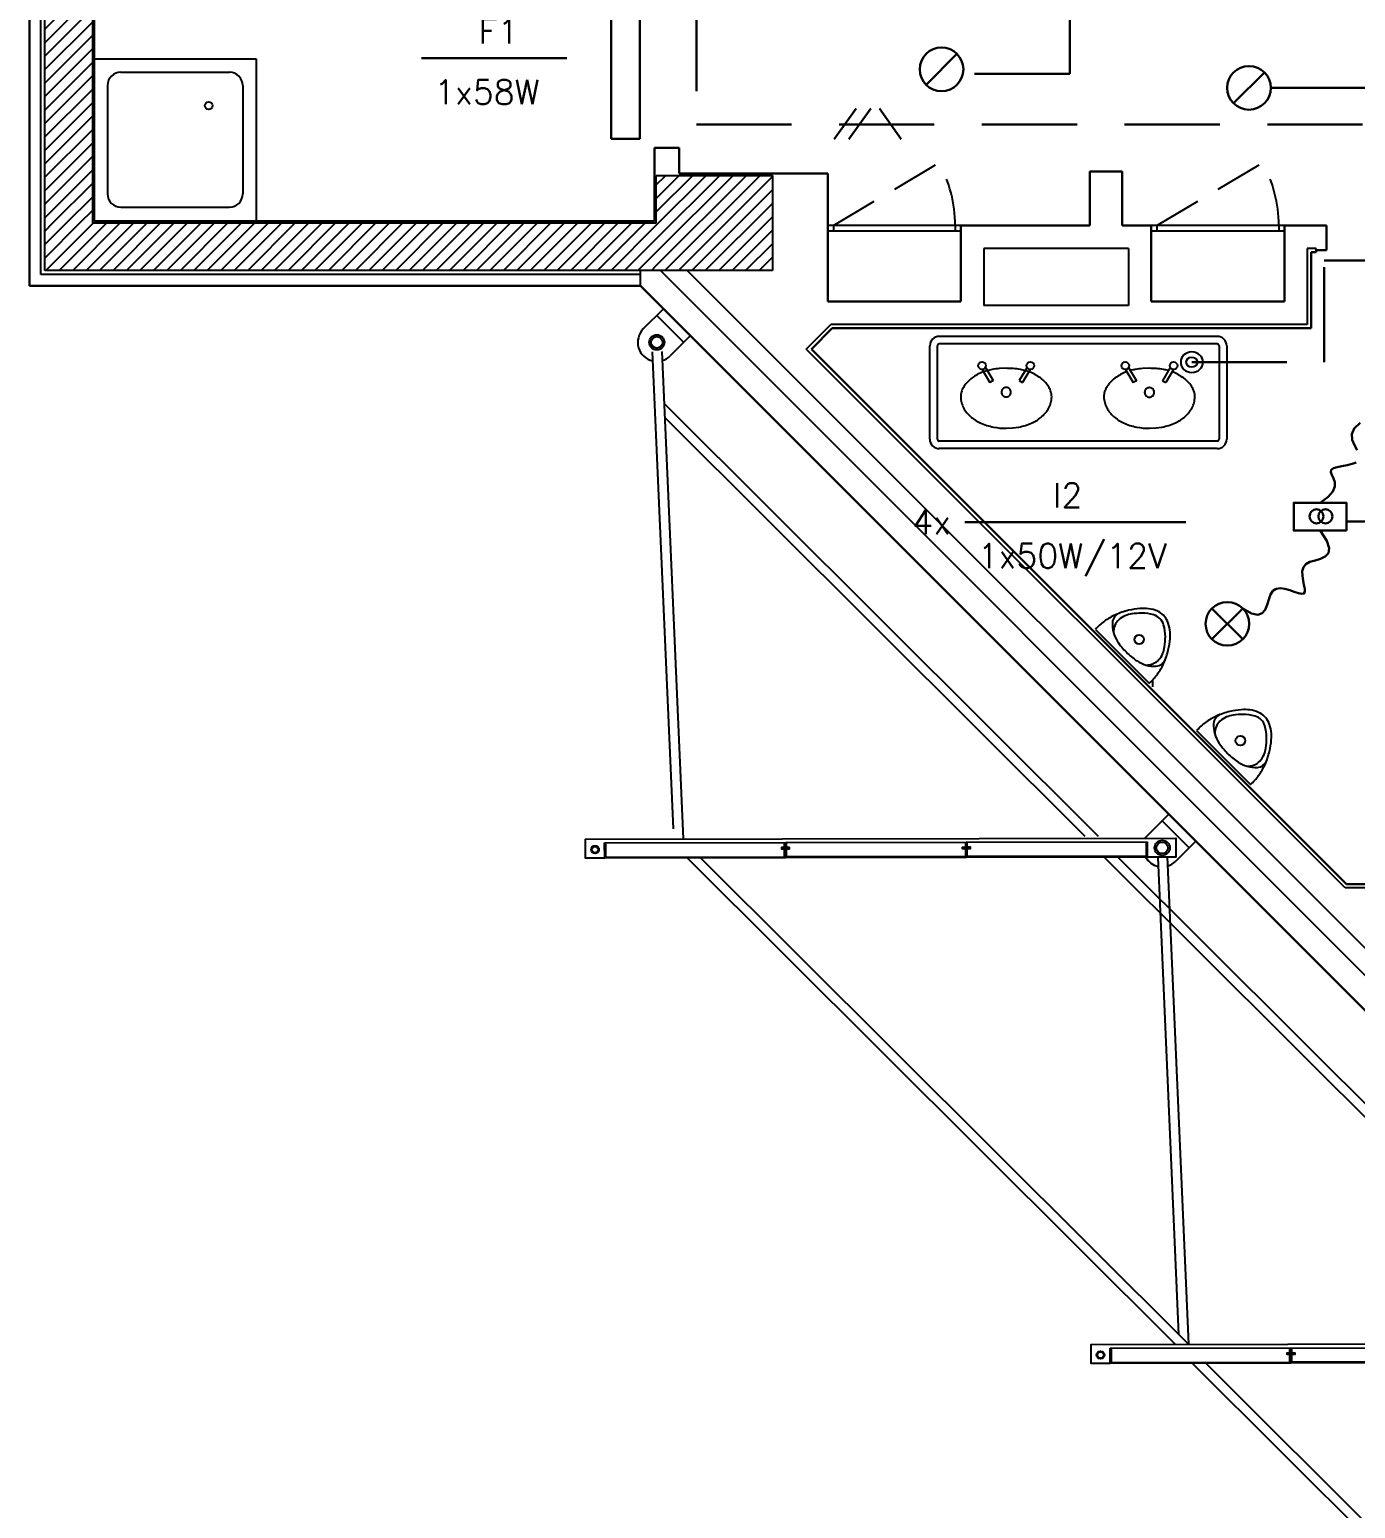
# Model space of a CAD drawing. Extents: x 21.2 to 81.9, y 10.7 to 70.
# Drawn here: x 21.24 to 28.21, y 31.33 to 39.1 of the extents above; entities that cross this region are included whole.
import ezdxf

# ---------------------------------------------------------------- set-up
doc = ezdxf.new("R2010")
doc.units = 0
doc.header["$MEASUREMENT"] = 0
for name, pattern in [('1st floor plan$0$Default', [0]), ('1st floor plan$0$Hidden', [0.375, 0.25, -0.125]), ('Dashed', [0.75, 0.5, -0.25]), ('Default', [0]), ('Solid', [0])]:
    doc.linetypes.add(name, pattern=pattern)
for name, color, linetype in [('1st floor plan$0$1FIN', 15, 'Continuous'), ('1st floor plan$0$2FIN', 7, 'Continuous'), ('1st floor plan$0$Equipment', 92, '1st floor plan$0$Default'), ('1st floor plan$0$ESTR', 92, 'Continuous'), ('1st floor plan$0$FACH', 142, 'Continuous'), ('1st floor plan$0$Hatch', 15, 'Continuous'), ('IE003', 7, 'Continuous'), ('Xref_Plan', 7, 'Continuous')]:
    doc.layers.add(name, color=color, linetype=linetype)
for name, color, linetype, lineweight in [('1st floor plan$0$Interior Walls', 7, 'Continuous', 30), ('1st floor plan$0$Partitions', 7, 'Continuous', 30), ('Illumination', 30, 'Solid', 30)]:
    doc.layers.add(name, color=color, linetype=linetype, lineweight=lineweight)
doc.styles.add('Default', font='SIMPLEX.shx', dxfattribs={"height": 0.175})

# ---------------------------------------------------------------- blocks, each defined once
blk = doc.blocks.new('3')
at = {"layer": 'Illumination', "color": 7}
for p, q in [((-48.8, -68.3), (65.8, 92.1)), ((28.3, -68.3), (142.9, 92.1)), ((303.6, -68.3), (188.9, 92.1))]:
    blk.add_line(p, q, dxfattribs=at)
blk = doc.blocks.new('Bola')
at = {"layer": 'IE003', "color": 7, "linetype": 'Default', "const_width": 0.2}
blk.add_lwpolyline([(-0.1, 0, 1), (0.1, 0, 1)], format="xyb", close=True, dxfattribs=at)
at = {"layer": 'IE003', "color": 7, "linetype": 'Default'}
blk.add_circle((0, 0), 0.2, dxfattribs=at)
blk = doc.blocks.new('1st floor plan$0$BRISE 1')
at = {"layer": '1st floor plan$0$FACH'}
for p, q in [((-0.0916, 0.1), (-2.6512, 2.6596)), ((-0.0209, 0.1), (-2.5804, 2.6596)), ((2.0917, 0.1088), (-0.4591, 2.6596)), ((2.1624, 0.1088), (-0.3884, 2.6596)), ((-0.1783, 2.6585), (-0.0731, 0.1522)), ((-0.1284, 2.6606), (-0.0209, 0.1)), ((2.4965, 0.1905), (2.6379, 0.0491)), ((-0.4328, 0.08), (2.4172, 0.08)), ((2.6732, 0.0845), (2.5672, -0.0216))]:
    blk.add_line(p, q, dxfattribs=at)
at = {"layer": '1st floor plan$0$FACH', "color": 7}
for p, q in [((0.5172, 0), (0.5172, 0.08)), ((1.4672, 0), (1.4672, 0.08))]:
    blk.add_line(p, q, dxfattribs=at)
at = {"layer": '1st floor plan$0$FACH'}
for points in [[(2.4059, 0.1), (2.5318, 0.2259), (2.6732, 0.0845)], [(-0.4328, 0), (-0.5328, 0), (-0.5328, 0.1), (2.5672, 0.1), (2.5672, 0), (2.4172, 0)], [(0.5122, 0.045), (0.4972, 0.045), (0.4972, 0.055), (0.5122, 0.055)], [(0.5222, 0.055), (0.5372, 0.055), (0.5372, 0.045), (0.5222, 0.045)], [(1.4622, 0.045), (1.4472, 0.045), (1.4472, 0.055), (1.4622, 0.055)], [(1.4722, 0.055), (1.4872, 0.055), (1.4872, 0.045), (1.4722, 0.045)]]:
    blk.add_lwpolyline(points, dxfattribs=at)
at = {"layer": '1st floor plan$0$FACH', "color": 7}
for points in [[(2.4172, 0.08), (2.4172, 0), (-0.4328, 0), (-0.4328, 0.08)], [(-0.4278, 0.08), (-0.4278, 0.005), (0.5122, 0.005), (0.5122, 0.08)], [(1.4622, 0.08), (1.4622, 0.005), (0.5222, 0.005), (0.5222, 0.08)], [(2.4122, 0.08), (2.4122, 0.005), (1.4722, 0.005), (1.4722, 0.08)]]:
    blk.add_lwpolyline(points, dxfattribs=at)
for centre, radius in [((2.4965, 0.0491), 0.04), ((2.4965, 0.0491), 0.03), ((-0.4831, 0.0444), 0.0206), ((-0.4831, 0.0444), 0.0166)]:
    blk.add_circle(centre, radius, dxfattribs=at)
at = {"layer": '1st floor plan$0$FACH'}
for start, end in [(209.41426, 257.48964), (286.44552, 315)]:
    blk.add_arc((2.4965, 0.0491), 0.1, start, end, dxfattribs=at)
blk = doc.blocks.new('*X39')
at = {"color": 0, "linetype": 'ByBlock'}
for p, q in [((-25.2673, -3.9127), (-25.0764, -3.7218)), ((-25.2673, -3.842), (-25.1471, -3.7218)), ((-25.2673, -3.7712), (-25.2178, -3.7218)), ((-25.2673, -3.9834), (-25.0173, -3.7334)), ((-25.2673, -4.0541), (-25.0173, -3.8041)), ((-25.2673, -4.1248), (-25.0173, -3.8748)), ((-25.2673, -4.1955), (-25.0173, -3.9455)), ((-25.2673, -4.2662), (-25.0173, -4.0162)), ((-25.2673, -4.3369), (-25.0173, -4.0869)), ((-25.2673, -4.4076), (-25.0173, -4.1576)), ((-25.2673, -4.4784), (-25.0173, -4.2284)), ((-25.2673, -4.5491), (-25.0173, -4.2991)), ((-25.2673, -4.6198), (-25.0173, -4.3698)), ((-25.2673, -4.6905), (-25.0173, -4.4405)), ((-25.2673, -4.7612), (-25.0173, -4.5112)), ((-25.2673, -4.8319), (-25.0173, -4.5819)), ((-25.2673, -4.9026), (-25.0173, -4.6526)), ((-25.2673, -4.9733), (-25.0173, -4.7233)), ((-25.2673, -5.044), (-25.0173, -4.794)), ((-25.2243, -5.0718), (-25.0173, -4.8647)), ((-25.1536, -5.0718), (-25.0173, -4.9355)), ((-25.0829, -5.0718), (-25.0173, -5.0062))]:
    blk.add_line(p, q, dxfattribs=at)
blk = doc.blocks.new('*X40')
at = {"color": 0, "linetype": 'ByBlock'}
for p, q in [((-25.2673, -5.2562), (-25.0829, -5.0718)), ((-25.2673, -5.1855), (-25.1536, -5.0718)), ((-25.2673, -5.1147), (-25.2243, -5.0718)), ((-25.2622, -5.3218), (-25.0122, -5.0718)), ((-25.1915, -5.3218), (-24.9415, -5.0718)), ((-25.1208, -5.3218), (-24.8708, -5.0718)), ((-25.0501, -5.3218), (-24.8001, -5.0718)), ((-24.9793, -5.3218), (-24.7293, -5.0718)), ((-24.9086, -5.3218), (-24.6586, -5.0718)), ((-24.8379, -5.3218), (-24.5879, -5.0718)), ((-24.7672, -5.3218), (-24.5172, -5.0718)), ((-24.6965, -5.3218), (-24.4465, -5.0718)), ((-24.6258, -5.3218), (-24.3758, -5.0718)), ((-24.5551, -5.3218), (-24.3051, -5.0718)), ((-24.4844, -5.3218), (-24.2344, -5.0718)), ((-24.4137, -5.3218), (-24.1637, -5.0718)), ((-24.3429, -5.3218), (-24.0929, -5.0718)), ((-24.2722, -5.3218), (-24.0222, -5.0718)), ((-24.2015, -5.3218), (-23.9515, -5.0718)), ((-24.1308, -5.3218), (-23.8808, -5.0718)), ((-24.0601, -5.3218), (-23.8101, -5.0718)), ((-23.9894, -5.3218), (-23.7394, -5.0718)), ((-23.9187, -5.3218), (-23.6687, -5.0718)), ((-23.848, -5.3218), (-23.598, -5.0718)), ((-23.7773, -5.3218), (-23.5273, -5.0718)), ((-23.7065, -5.3218), (-23.4565, -5.0718)), ((-23.6358, -5.3218), (-23.3858, -5.0718)), ((-23.5651, -5.3218), (-23.3151, -5.0718)), ((-23.4944, -5.3218), (-23.2444, -5.0718)), ((-23.4237, -5.3218), (-23.1737, -5.0718)), ((-23.353, -5.3218), (-23.103, -5.0718)), ((-23.2823, -5.3218), (-23.0323, -5.0718)), ((-23.2116, -5.3218), (-22.9616, -5.0718)), ((-23.1409, -5.3218), (-22.8909, -5.0718)), ((-23.0702, -5.3218), (-22.8201, -5.0718)), ((-22.9994, -5.3218), (-22.7494, -5.0718)), ((-22.9287, -5.3218), (-22.6787, -5.0718)), ((-22.858, -5.3218), (-22.608, -5.0718)), ((-22.7873, -5.3218), (-22.5373, -5.0718)), ((-22.7166, -5.3218), (-22.4666, -5.0718)), ((-22.6459, -5.3218), (-22.3959, -5.0718)), ((-22.5752, -5.3218), (-22.3252, -5.0718)), ((-22.5045, -5.3218), (-22.2545, -5.0718)), ((-22.4338, -5.3218), (-22.1838, -5.0718)), ((-22.363, -5.3218), (-22.113, -5.0718)), ((-22.2923, -5.3218), (-22.0546, -5.084)), ((-22.2216, -5.3218), (-22.0546, -5.1547)), ((-22.1509, -5.3218), (-22.0546, -5.2254)), ((-22.0802, -5.3218), (-22.0546, -5.2961))]:
    blk.add_line(p, q, dxfattribs=at)
blk = doc.blocks.new('*X41')
at = {"color": 0, "linetype": 'ByBlock'}
for p, q in [((-22.0546, -5.2961), (-21.5802, -4.8218)), ((-22.0546, -5.2254), (-21.6509, -4.8218)), ((-22.0546, -5.1547), (-21.7216, -4.8218)), ((-22.0546, -5.084), (-21.7923, -4.8218)), ((-22.0546, -5.0133), (-21.863, -4.8218)), ((-22.0546, -4.9426), (-21.9338, -4.8218)), ((-22.0546, -4.8719), (-22.0045, -4.8218)), ((-22.0095, -5.3218), (-21.5095, -4.8218)), ((-21.9388, -5.3218), (-21.4446, -4.8276)), ((-21.8681, -5.3218), (-21.4446, -4.8983)), ((-21.7974, -5.3218), (-21.4446, -4.969)), ((-21.7266, -5.3218), (-21.4446, -5.0397)), ((-21.6559, -5.3218), (-21.4446, -5.1104)), ((-21.5852, -5.3218), (-21.4446, -5.1811)), ((-21.5145, -5.3218), (-21.4446, -5.2518))]:
    blk.add_line(p, q, dxfattribs=at)
blk = doc.blocks.new('1st floor plan')
at = {"layer": '1st floor plan$0$1FIN', "linetype": '1st floor plan$0$Hidden'}
for p, q in [((25.464, 38.0737), (26.0183, 38.4037)), ((27.164, 38.0737), (27.7183, 38.4037))]:
    blk.add_line(p, q, dxfattribs=at)
at = {"layer": '1st floor plan$0$1FIN'}
for p, q in [((26.134, 38.0737), (25.434, 38.0737)), ((25.464, 38.0737), (25.464, 38.0437)), ((26.104, 38.0737), (26.104, 38.0437)), ((27.834, 38.0737), (27.134, 38.0737)), ((27.164, 38.0737), (27.164, 38.0437)), ((27.804, 38.0737), (27.804, 38.0437)), ((26.134, 38.0437), (25.434, 38.0437)), ((27.834, 38.0437), (27.134, 38.0437)), ((24.5551, 37.8371), (28.3545, 34.0376)), ((24.6965, 37.8371), (28.4252, 34.1084))]:
    blk.add_line(p, q, dxfattribs=at)
at = {"layer": '1st floor plan$0$1FIN', "linetype": '1st floor plan$0$Hidden'}
for centre in [(25.4268, 38.0739), (27.1268, 38.0739)]:
    blk.add_arc(centre, 0.6773, 359.9858, 29.14433, dxfattribs=at)
at = {"layer": '1st floor plan$0$2FIN'}
for p, q in [((21.301, 37.8171), (21.301, 39.4571)), ((27.014, 37.9537), (26.254, 37.9537)), ((26.254, 37.9537), (26.254, 37.6537)), ((27.014, 37.9537), (27.014, 37.6537)), ((28.0002, 37.9537), (27.954, 37.9537)), ((27.954, 37.9537), (27.954, 37.5537)), ((28.0002, 37.9437), (28.0002, 37.9537)), ((24.4512, 37.7571), (24.4512, 37.8371)), ((24.4512, 37.8171), (21.301, 37.8171)), ((27.014, 37.6537), (26.254, 37.6537)), ((25.321, 37.4247), (25.45, 37.5537)), ((27.954, 37.5537), (25.45, 37.5537)), ((28.152, 34.5937), (25.321, 37.4247)), ((29.9228, 34.5937), (28.152, 34.5937))]:
    blk.add_line(p, q, dxfattribs=at)
at = {"layer": '1st floor plan$0$Equipment'}
for p, q in [((21.5806, 38.9496), (22.4306, 38.9496)), ((22.4306, 38.9496), (22.4306, 38.0996)), ((21.7206, 38.8796), (22.2906, 38.8796)), ((21.6506, 38.8096), (21.6506, 38.2396)), ((22.3606, 38.8096), (22.3606, 38.2396)), ((21.7206, 38.1696), (22.2906, 38.1696)), ((27.4806, 37.4915), (26.0206, 37.4915)), ((27.4806, 37.4515), (26.0206, 37.4515)), ((25.9706, 36.9515), (25.9706, 37.4415)), ((26.0106, 36.9515), (26.0106, 37.4415)), ((27.4906, 37.4415), (27.4906, 36.9515)), ((27.5306, 37.4415), (27.5306, 36.9515)), ((26.2459, 37.3176), (26.2864, 37.249)), ((26.2629, 37.3282), (26.3036, 37.2592)), ((26.4813, 37.3282), (26.4405, 37.2592)), ((26.4982, 37.3176), (26.4577, 37.249)), ((26.9981, 37.317), (27.0386, 37.2484)), ((27.015, 37.3276), (27.0558, 37.2586)), ((27.2334, 37.3276), (27.1926, 37.2586)), ((27.2504, 37.317), (27.2099, 37.2484)), ((26.3036, 37.2592), (26.2864, 37.249)), ((26.4405, 37.2592), (26.4577, 37.249)), ((27.0558, 37.2586), (27.0386, 37.2484)), ((27.1926, 37.2586), (27.2099, 37.2484)), ((27.4806, 36.9415), (26.0206, 36.9415)), ((27.4806, 36.9015), (26.0206, 36.9015)), ((27.1421, 35.6505), (27.1421, 35.6872))]:
    blk.add_line(p, q, dxfattribs=at)
for points in [[(26.4383, 37.0147, 0.02503), (26.4741, 37.0237, 0.032621), (26.5085, 37.0367, 0.040035), (26.5357, 37.0518, 0.035303), (26.56, 37.0706, 0.038321), (26.58, 37.0913, 0.054379), (26.5964, 37.1162, 0.054586), (26.6069, 37.144, 0.060889), (26.6109, 37.1737, 0.075785), (26.6072, 37.1998, 0.060002), (26.5971, 37.2229, 0.046948), (26.5796, 37.2472, 0.043635), (26.5581, 37.2678, 0.038584), (26.5311, 37.2863, 0.028735), (26.5023, 37.3008, 0.031893), (26.4746, 37.3107, 0.027941), (26.4462, 37.3172, 0.042673), (26.3716, 37.3235), (26.3353, 37.322, 0.021447), (26.298, 37.3172, 0.027941), (26.2695, 37.3107, 0.031893), (26.2418, 37.3008, 0.028735), (26.2131, 37.2863, 0.038584), (26.186, 37.2678, 0.043635), (26.1645, 37.2472, 0.046948), (26.147, 37.2229, 0.060002), (26.1369, 37.1998, 0.075785), (26.1332, 37.1737, 0.060889), (26.1372, 37.144, 0.054586), (26.1478, 37.1162, 0.054379), (26.1641, 37.0913, 0.038321), (26.1841, 37.0706, 0.035303), (26.2084, 37.0518, 0.040035), (26.2356, 37.0367, 0.032621), (26.27, 37.0237, 0.024635), (26.3052, 37.0148, 0.053768), (26.3727, 37.0087), (26.4058, 37.0101)], [(26.3721, 37.1729, 0.414221), (26.3971, 37.1979, 0.414221), (26.3721, 37.2229, 0.414221), (26.3471, 37.1979, 0.414221)], [(27.1242, 37.1723, 0.414221), (27.1492, 37.1973, 0.414221), (27.1242, 37.2223, 0.414221), (27.0992, 37.1973, 0.414221)], [(26.8405, 35.9521), (27.1234, 35.6692, 0.056281), (27.1663, 35.7163, 0.051243), (27.2, 35.7746, 0.047086), (27.2236, 35.844, 0.038643), (27.233, 35.9033, 0.050944), (27.2319, 35.9488, 0.073316), (27.2191, 35.9949, 0.092337), (27.1976, 36.0263, 0.092337), (27.1662, 36.0478, 0.073316), (27.1201, 36.0606, 0.050944), (27.0746, 36.0617, 0.038643), (27.0153, 36.0523, 0.047086), (26.9459, 36.0287, 0.051243), (26.8876, 35.995, 0.056281)], [(27.088, 35.9167, -0.999985), (27.0527, 35.8813, -0.999985)], [(27.3724, 35.4202), (27.6552, 35.1374, 0.056281), (27.6981, 35.1844, 0.051243), (27.7319, 35.2428, 0.047086), (27.7555, 35.3122, 0.038643), (27.7648, 35.3714, 0.050944), (27.7638, 35.417, 0.073316), (27.751, 35.4631, 0.092337), (27.7295, 35.4945, 0.092337), (27.6981, 35.516, 0.073316), (27.652, 35.5288, 0.050944), (27.6064, 35.5298, 0.038643), (27.5472, 35.5205, 0.047086), (27.4778, 35.4969, 0.051243), (27.4194, 35.4631, 0.056281)], [(27.6199, 35.3849, -0.999985), (27.5845, 35.3495, -0.999985)]]:
    blk.add_lwpolyline(points, format="xyb", close=True, dxfattribs=at)
for points in [[(27.005, 37.3052, 0.012883), (26.994, 37.3008, 0.028735), (26.9652, 37.2863, 0.038584), (26.9382, 37.2678, 0.043635), (26.9167, 37.2472, 0.046948), (26.8992, 37.2229, 0.060002), (26.8891, 37.1998, 0.075785), (26.8854, 37.1737, 0.060889), (26.8894, 37.144, 0.054586), (26.8999, 37.1162, 0.054379), (26.9163, 37.0913, 0.038321), (26.9362, 37.0706, 0.035303), (26.9606, 37.0518, 0.040035), (26.9878, 37.0367, 0.032621), (27.0222, 37.0237, 0.024635), (27.0574, 37.0148, 0.053768), (27.1248, 37.0087), (27.1579, 37.0101), (27.1905, 37.0147, 0.02503)], [(27.2239, 37.3115, 0.025128), (27.1983, 37.3172, 0.042673), (27.1238, 37.3235), (27.0875, 37.322, 0.021447), (27.0501, 37.3172, 0.025126), (27.0245, 37.3115, 0.031893)], [(27.1905, 37.0147, 0.02503), (27.2262, 37.0237, 0.032621), (27.2607, 37.0367, 0.040035), (27.2879, 37.0518, 0.035303), (27.3122, 37.0706, 0.038321), (27.3321, 37.0913, 0.054379), (27.3485, 37.1162, 0.054586), (27.3591, 37.144, 0.060889), (27.363, 37.1737, 0.075785), (27.3594, 37.1998, 0.060002), (27.3493, 37.2229, 0.046948), (27.3318, 37.2472, 0.043635), (27.3103, 37.2678, 0.038584), (27.2832, 37.2863, 0.028735), (27.2545, 37.3008, 0.012881), (27.2434, 37.3052, 0.027941)], [(26.9607, 36.035, 0.078162), (26.9411, 36.0177, 0.158684), (26.9298, 35.9892, 0.087457), (26.9359, 35.9348, 0.073385), (26.9573, 35.8882, 0.051629), (27.0032, 35.8319), (27.0032, 35.8319, 0.051629), (27.0595, 35.786, 0.073385), (27.1061, 35.7646, 0.087457), (27.1605, 35.7585, 0.158684), (27.189, 35.7698, 0.078162), (27.2063, 35.7894)], [(27.1057, 35.7647, 0.099174), (27.1439, 35.7717, 0.110283), (27.1728, 35.7915, 0.092873), (27.195, 35.8265, 0.05733), (27.2042, 35.8604, 0.037877), (27.2082, 35.9132, 0.072182), (27.199, 35.9765, 0.124936), (27.1799, 36.0086), (27.1799, 36.0086, 0.124936), (27.1478, 36.0277, 0.072182), (27.0845, 36.0369, 0.037877), (27.0317, 36.0329, 0.05733), (26.9978, 36.0237, 0.092873), (26.9628, 36.0015, 0.110283), (26.943, 35.9726, 0.099174), (26.936, 35.9344)], [(27.4926, 35.5031, 0.078162), (27.4729, 35.4858, 0.158684), (27.4616, 35.4573, 0.087457), (27.4677, 35.4029, 0.073385), (27.4892, 35.3564, 0.051629), (27.535, 35.3), (27.535, 35.3, 0.051629), (27.5914, 35.2542, 0.073385), (27.6379, 35.2327, 0.087457), (27.6923, 35.2266, 0.158684), (27.7208, 35.2379, 0.078162), (27.7381, 35.2576)], [(27.6375, 35.2328, 0.099174), (27.6757, 35.2399, 0.110283), (27.7046, 35.2597, 0.092873), (27.7269, 35.2947, 0.05733), (27.7361, 35.3285, 0.037877), (27.7401, 35.3813, 0.072182), (27.7309, 35.4447, 0.124936), (27.7118, 35.4768), (27.7118, 35.4768, 0.124936), (27.6797, 35.4959, 0.072182), (27.6163, 35.5051, 0.037877), (27.5635, 35.5011, 0.05733), (27.5297, 35.4919, 0.092873), (27.4947, 35.4696, 0.110283), (27.4749, 35.4407, 0.099174), (27.4678, 35.4025)]]:
    blk.add_lwpolyline(points, format="xyb", dxfattribs=at)
for centre in [(22.1823, 38.7035), (26.2452, 37.3376), (26.4989, 37.3376), (26.9974, 37.337), (27.2511, 37.3369)]:
    blk.add_circle(centre, 0.02, dxfattribs=at)
for centre, radius, start, end in [((21.7206, 38.8096), 0.07, 90, 180), ((22.2906, 38.8096), 0.07, 360, 90), ((21.7206, 38.2396), 0.07, 180, 270), ((22.2906, 38.2396), 0.07, 270, 360), ((26.0206, 37.4415), 0.05, 90.00003, 179.99997), ((26.0206, 37.4415), 0.01, 90.00003, 179.99997), ((27.4806, 37.4415), 0.05, 359.99998, 89.99991), ((27.4806, 37.4415), 0.01, 359.99998, 89.99991), ((26.0206, 36.9515), 0.05, 179.99997, 269.99997), ((26.0206, 36.9515), 0.01, 179.99997, 269.99997), ((27.4806, 36.9515), 0.01, 269.99998, 359.99997), ((27.4806, 36.9515), 0.05, 269.99998, 359.99997)]:
    blk.add_arc(centre, radius, start, end, dxfattribs=at)
at = {"layer": '1st floor plan$0$ESTR'}
for p, q in [((21.321, 37.8371), (21.321, 39.4371)), ((21.571, 39.4371), (21.571, 38.0871)), ((24.5337, 38.3371), (25.1437, 38.3371)), ((24.5337, 38.0871), (24.5337, 38.3371)), ((25.1437, 38.3371), (25.1437, 37.8371)), ((21.571, 38.0871), (24.5337, 38.0871)), ((25.1437, 37.8371), (21.321, 37.8371))]:
    blk.add_line(p, q, dxfattribs=at)
at = {"layer": '1st floor plan$0$FACH'}
for p, q in [((24.536, 37.6012), (24.6777, 37.46)), ((24.713, 37.4955), (24.6071, 37.3892)), ((24.5127, 37.4096), (24.6219, 34.9035)), ((24.5626, 37.4118), (24.6742, 34.8513)), ((26.8575, 34.8636), (24.5745, 37.1393)), ((26.7867, 34.8635), (24.5777, 37.0655)), ((27.1914, 34.9458), (27.3331, 34.8047)), ((24.2623, 34.8307), (27.1123, 34.8352)), ((27.3684, 34.8401), (27.2625, 34.7338))]:
    blk.add_line(p, q, dxfattribs=at)
at = {"layer": '1st floor plan$0$FACH', "color": 7}
for p, q in [((25.2124, 34.7522), (25.2123, 34.8322)), ((26.1624, 34.7537), (26.1623, 34.8337))]:
    blk.add_line(p, q, dxfattribs=at)
at = {"layer": '1st floor plan$0$FACH'}
for points in [[(24.4654, 37.5304), (24.5713, 37.6366), (24.713, 37.4955)], [(27.101, 34.8552), (27.2267, 34.9813), (27.3684, 34.8401)], [(24.2624, 34.7507), (24.1624, 34.7505), (24.1623, 34.8505), (27.2623, 34.8554), (27.2624, 34.7554), (27.1124, 34.7552)], [(25.2074, 34.7972), (25.1924, 34.7971), (25.1923, 34.8071), (25.2073, 34.8072)], [(25.2173, 34.8072), (25.2323, 34.8072), (25.2324, 34.7972), (25.2174, 34.7972)], [(26.1574, 34.7987), (26.1424, 34.7986), (26.1423, 34.8086), (26.1573, 34.8087)], [(26.1673, 34.8087), (26.1823, 34.8087), (26.1824, 34.7987), (26.1674, 34.7987)]]:
    blk.add_lwpolyline(points, dxfattribs=at)
at = {"layer": '1st floor plan$0$FACH', "color": 7}
for points in [[(27.1123, 34.8352), (27.1124, 34.7552), (24.2624, 34.7507), (24.2623, 34.8307)], [(24.2673, 34.8307), (24.2674, 34.7557), (25.2074, 34.7572), (25.2073, 34.8322)], [(26.1573, 34.8337), (26.1574, 34.7587), (25.2174, 34.7572), (25.2173, 34.8322)], [(27.1073, 34.8352), (27.1074, 34.7602), (26.1674, 34.7587), (26.1673, 34.8337)]]:
    blk.add_lwpolyline(points, dxfattribs=at)
for centre, radius in [((24.5363, 37.4598), 0.04), ((24.5363, 37.4598), 0.03), ((24.212, 34.795), 0.0206), ((24.212, 34.795), 0.0166), ((27.1916, 34.8044), 0.04), ((27.1916, 34.8044), 0.03)]:
    blk.add_circle(centre, radius, dxfattribs=at)
at = {"layer": '1st floor plan$0$FACH'}
for centre, start, end in [((24.5363, 37.4598), 135.09079, 257.58043), ((24.5363, 37.4598), 286.53631, 315.09079), ((27.1916, 34.8044), 209.50505, 257.58043), ((27.1916, 34.8044), 286.53631, 315.09079)]:
    blk.add_arc(centre, 0.1, start, end, dxfattribs=at)
at = {"layer": '1st floor plan$0$Partitions'}
for p, q in [((21.241, 37.7571), (21.241, 39.5171)), ((21.581, 39.5171), (21.581, 38.0971)), ((24.5237, 38.0971), (24.5237, 38.4827)), ((24.6537, 38.4827), (24.5237, 38.4827)), ((24.6537, 38.4827), (24.6537, 38.3471)), ((24.6537, 38.3471), (25.434, 38.3471)), ((25.434, 38.3471), (25.434, 37.6737)), ((26.811, 38.3571), (26.811, 38.0737)), ((26.811, 38.3571), (26.981, 38.3571)), ((26.981, 38.3571), (26.981, 38.0737)), ((26.811, 38.1817), (26.811, 38.0837)), ((21.581, 38.0971), (24.5237, 38.0971)), ((26.811, 38.0737), (26.134, 38.0737)), ((26.134, 38.0737), (26.134, 37.6737)), ((27.134, 38.0737), (26.981, 38.0737)), ((27.134, 38.0737), (27.134, 37.6737)), ((27.834, 38.0737), (27.834, 37.6737)), ((28.0552, 38.0737), (27.834, 38.0737)), ((28.0552, 38.0737), (28.0552, 37.9437)), ((28.0002, 37.9337), (27.974, 37.9337)), ((27.974, 37.9337), (27.974, 37.5337)), ((28.0002, 37.9437), (28.0002, 37.9337)), ((28.0552, 37.9437), (28.0002, 37.9437)), ((24.4512, 37.7571), (21.241, 37.7571)), ((28.3545, 33.8538), (24.4512, 37.7571)), ((26.134, 37.6737), (25.434, 37.6737)), ((27.834, 37.6737), (27.134, 37.6737)), ((25.3493, 37.4247), (25.4583, 37.5337)), ((27.974, 37.5337), (25.4583, 37.5337)), ((28.1602, 34.6137), (25.3493, 37.4247)), ((29.9028, 34.6137), (28.1602, 34.6137))]:
    blk.add_line(p, q, dxfattribs=at)
at = {"layer": '1st floor plan$0$Hatch', "linetype": 'ByBlock'}
for name in ['*X39', '*X41', '*X40']:
    blk.add_blockref(name, (46.5883, 43.1589), dxfattribs=at)
at = {"layer": '1st floor plan$0$Interior Walls', "rotation": 0.09078857204511556}
for p in [(27.3506, 32.096), (30.006, 29.4406)]:
    blk.add_blockref('1st floor plan$0$BRISE 1', p, dxfattribs=at)

msp = doc.modelspace()

# ---------------------------------------------------------------- linework, layer by layer
at = {"layer": 'Illumination', "linetype": 'Dashed'}
for points in [[(26.7061, 40.6549), (26.7061, 38.8698), (26.1441, 38.8698)], [(24.4464, 39.2794), (24.7443, 39.2794), (24.7443, 38.605), (34.4399, 38.605), (34.5924, 38.4004)], [(27.7622, 38.797), (30.2031, 38.797)], [(27.3471, 37.3557), (28.0416, 37.3557), (28.0416, 37.8893), (28.9993, 37.8893), (28.9993, 36.3689), (28.4073, 36.3689), (28.4073, 35.4842), (28.5259, 35.4842)]]:
    msp.add_lwpolyline(points, dxfattribs=at)
at = {"layer": 'Illumination'}
for points in [[(24.2964, 38.5294), (24.2964, 40.0294), (24.2964, 40.0294), (24.4464, 40.0294), (24.4464, 38.5294)], [(28.1596, 36.4707), (28.1596, 36.6175), (27.8828, 36.6175), (27.8828, 36.4707)]]:
    msp.add_lwpolyline(points, close=True, dxfattribs=at)
for points in [[(23.2993, 38.9524), (24.063, 38.9524)], [(26.1131, 38.9754), (25.951, 38.8133)], [(27.7286, 38.8781), (27.5665, 38.716)], [(34.5924, 38.2232), (34.4399, 38.4278), (30.2735, 38.4278), (30.2735, 38.1524), (28.5205, 38.1524), (28.5205, 37.8893), (28.6628, 37.7393), (28.8493, 37.7393), (28.8493, 36.5189), (28.1596, 36.5189)], [(28.2157, 36.8942), (28.2012, 36.9196), (28.1902, 36.9473), (28.1878, 36.9767), (28.1996, 37.007), (28.2307, 37.0373)], [(28.0212, 36.6175), (28.0642, 36.6481), (28.0884, 36.6763), (28.0982, 36.702), (28.0978, 36.7251), (28.0915, 36.7455), (28.0835, 36.7631), (28.0782, 36.7778), (28.0797, 36.7895), (28.0911, 36.7982), (28.1107, 36.8048), (28.1356, 36.8102), (28.1626, 36.8154), (28.1888, 36.8214), (28.2114, 36.8291)], [(26.1551, 36.5159), (27.316, 36.5159)], [(28.0212, 36.4707), (28.0557, 36.4168), (28.0688, 36.3781), (28.0647, 36.3515), (28.0482, 36.3341), (28.0235, 36.3227), (27.9953, 36.3144), (27.968, 36.3061), (27.9461, 36.2947), (27.9331, 36.2781), (27.9277, 36.2572), (27.928, 36.2337), (27.9316, 36.2095), (27.9364, 36.1862), (27.9402, 36.1658), (27.9408, 36.1499), (27.9361, 36.1404), (27.9245, 36.1383), (27.9071, 36.1419), (27.8855, 36.149), (27.8613, 36.1573), (27.8364, 36.1643), (27.8122, 36.1678), (27.7906, 36.1655), (27.7732, 36.155), (27.761, 36.1352), (27.7519, 36.1091), (27.7433, 36.0811), (27.7326, 36.0555), (27.7171, 36.0365), (27.6941, 36.0284), (27.661, 36.0356), (27.6151, 36.0622), (27.453, 35.9001)], [(27.6151, 35.9001), (27.453, 36.0622)]]:
    msp.add_lwpolyline(points, dxfattribs=at)
for centre, radius in [((26.0321, 38.8943), 0.1147), ((27.6475, 38.797), 0.1147), ((28.0023, 36.5458), 0.0369), ((28.049, 36.5458), 0.0369), ((27.534, 35.9811), 0.1147)]:
    msp.add_circle(centre, radius, dxfattribs=at)

# ---------------------------------------------------------------- block references
at = {"layer": 'Illumination', "xscale": 0.001000000188398076, "yscale": 0.001000000188399852, "zscale": 0.001000000188399801}
msp.add_blockref('3', (25.5172, 38.5959), dxfattribs=at)
at = {"layer": 'Illumination', "linetype": 'Dashed', "xscale": 0.2692901974835671, "yscale": -0.2915018499233089, "zscale": 0.2692901974835679, "rotation": 270}
msp.add_blockref('Bola', (27.3471, 37.3557), dxfattribs=at)
at = {"layer": 'Xref_Plan'}
msp.add_blockref('1st floor plan', (0, 0), dxfattribs=at)

# ---------------------------------------------------------------- texts
at = {"layer": 'Illumination', "style": 'Default'}
for s, p in [('F1', (23.6012, 39.0293)), ('1x58W', (23.367, 38.7108)), ('I2', (26.6183, 36.5928)), ('4x', (25.8789, 36.4526)), ('1x50W/12V', (26.2228, 36.2743))]:
    msp.add_text(s, height=0.128, dxfattribs=at).set_placement(p)

doc.saveas('drawing.dxf')
